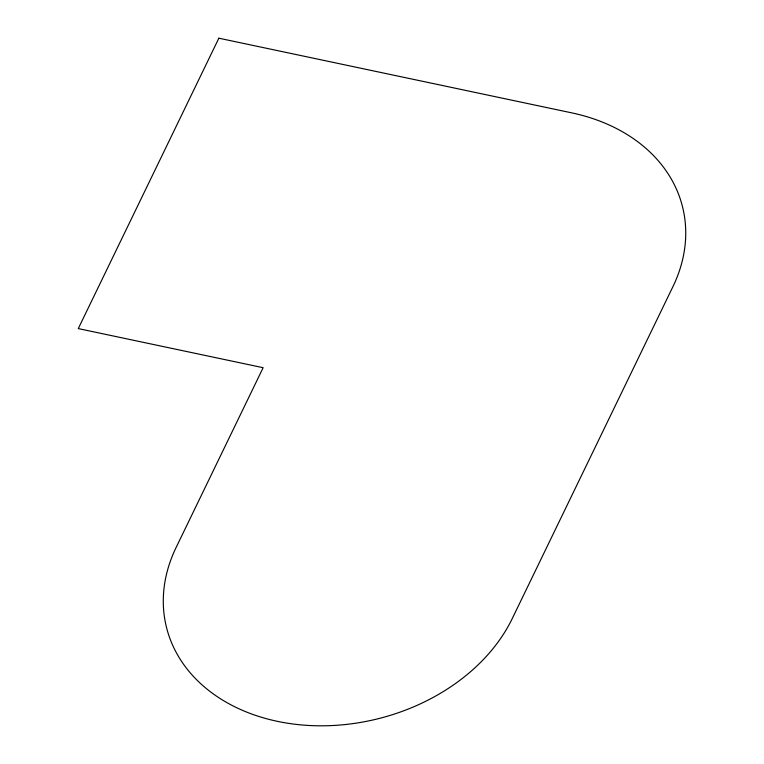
<?xml version="1.0" encoding="UTF-8"?>
<svg xmlns="http://www.w3.org/2000/svg" width="764" height="764" viewBox="0 0 764 764"><rect width="100%" height="100%" fill="white"/><g stroke="black" fill="none" stroke-linecap="round" stroke-linejoin="round"><path stroke-width="1.15" d="M218.857 38.2L78.281 328.587L263.141 367.704L176.121 547.473A183.15 139.888 -14 0 0 277.246 721.311A183.15 139.888 -14 0 0 512.243 618.592L672.893 286.72A183.15 139.888 -14 0 0 571.778 112.871L218.857 38.2"/></g></svg>
